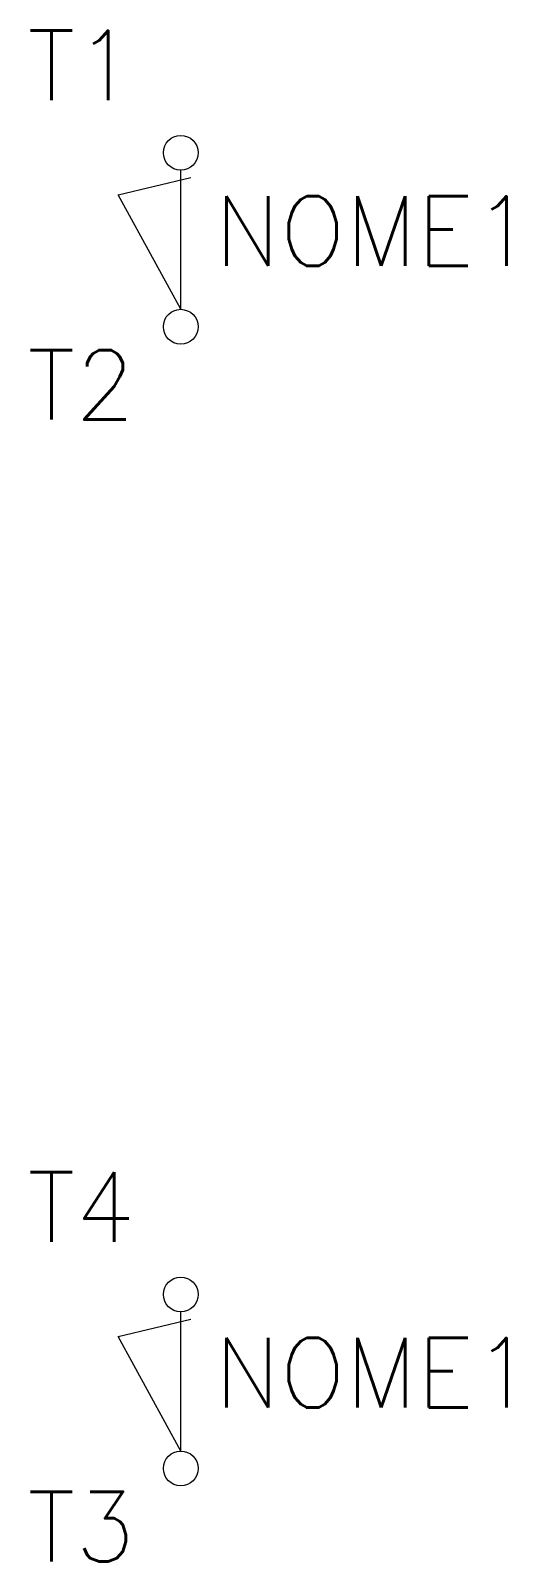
# Model space of a CAD drawing. Header units: millimetres. Extents: x -4.3 to 9.4, y -41 to 3.
import ezdxf
from ezdxf.enums import TextEntityAlignment as Align

# ---------------------------------------------------------------- set-up
doc = ezdxf.new("R2010")
doc.units = ezdxf.units.MM
doc.styles.add('Romans', font='romans.shx')

msp = doc.modelspace()

# ---------------------------------------------------------------- linework, layer by layer
at = {"linetype": 'Continuous'}
for points in [[(-1.801, -1.711), (0.29, -1.215)], [(0, -5), (0, -1)], [(0, -37.811), (0, -33.811)], [(-1.801, -34.522), (0.29, -34.026)]]:
    msp.add_lwpolyline(points, dxfattribs=at)
for points in [[(0, -5), (-1.801, -1.711)], [(0, -37.811), (-1.801, -34.522)]]:
    msp.add_lwpolyline(points)
for centre in [(0, -0.5), (0, -5.5), (0, -33.311), (0, -38.311)]:
    msp.add_circle(centre, 0.5)

# ---------------------------------------------------------------- texts
at = {"color": 7, "style": 'Romans', "flags": 4}
for tag, text, p in [('T1', 'T1', (-1.32, 2.01)), ('T2', 'T2', (-1.32, -7.17)), ('T4', 'T4', (-1.32, -30.8)), ('T3', 'T3', (-1.32, -39.983))]:
    msp.add_attdef(tag, text=text, height=2, dxfattribs=at).set_placement(p, align=Align.MIDDLE_RIGHT)
for p in [(0.97, -2.75), (0.97, -35.561)]:
    msp.add_attdef('NOME1', text='NOME1', height=2, dxfattribs=at).set_placement(p, align=Align.MIDDLE_LEFT)

doc.saveas('drawing.dxf')
